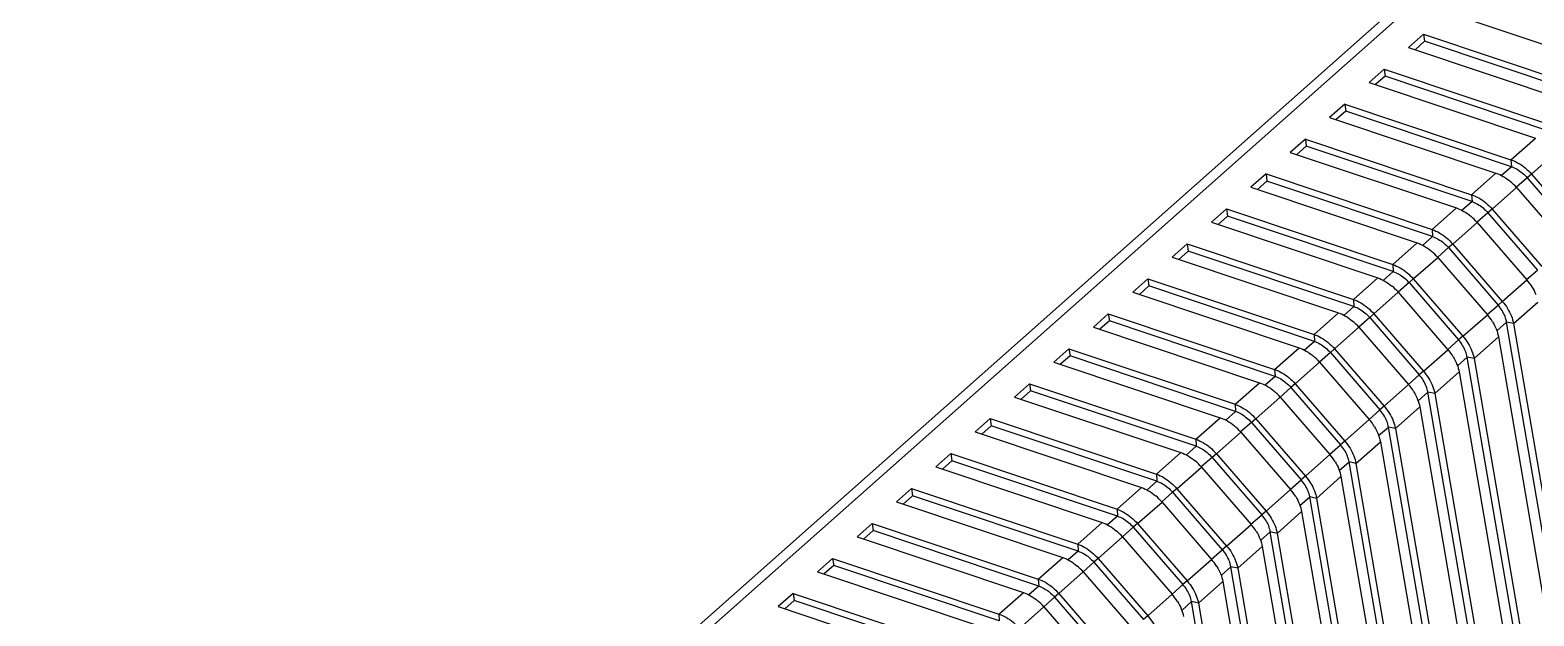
# Model space of a CAD drawing. Header units: millimetres. Extents: x 2015 to 2819, y -1311 to -752.
# Drawn here: x 2413.1 to 2493.6, y -1125.4 to -1094.1 of the extents above; entities that cross this region are included whole.
import ezdxf

# ---------------------------------------------------------------- set-up
doc = ezdxf.new("R2010")
doc.units = ezdxf.units.MM
doc.layers.add('06___PRT_ALL_SURFS', color=7, linetype='Continuous')

# ---------------------------------------------------------------- blocks, each defined once
blk = doc.blocks.new('*u43')
at = {"layer": '06___PRT_ALL_SURFS', "color": 7, "linetype": 'Continuous'}
for p, q in [((153.77, 122.39), (45.25, 26.16)), ((154.95, 122.5), (46.01, 25.91)), ((150.37, 115.54), (162.69, 111.42)), ((148.56, 113.94), (147.45, 112.95)), ((148.56, 113.94), (148.63, 113.41)), ((148.56, 113.94), (160.88, 109.81)), ((147.45, 112.95), (159.77, 108.83)), ((148.63, 113.41), (147.93, 112.79)), ((160.92, 109.3), (148.63, 113.41)), ((145.64, 111.35), (144.52, 110.36)), ((145.71, 110.82), (145.01, 110.2)), ((145.64, 111.35), (145.71, 110.82)), ((145.64, 111.35), (157.96, 107.22)), ((158, 106.71), (145.71, 110.82)), ((144.52, 110.36), (156.85, 106.24)), ((142.72, 108.76), (141.6, 107.77)), ((142.79, 108.23), (142.09, 107.61)), ((142.72, 108.76), (155.04, 104.63)), ((142.72, 108.76), (142.79, 108.23)), ((155.08, 104.12), (142.79, 108.23)), ((141.6, 107.77), (153.93, 103.65)), ((139.8, 106.17), (138.68, 105.18)), ((139.8, 106.17), (152.12, 102.04)), ((139.8, 106.17), (139.87, 105.64)), ((155.04, 104.63), (156.85, 106.24)), ((138.68, 105.18), (151.01, 101.06)), ((139.87, 105.64), (139.17, 105.02)), ((152.16, 101.53), (139.87, 105.64)), ((156.57, 103.56), (158.37, 105.17)), ((155.08, 104.12), (154.33, 103.46)), ((155.04, 104.63), (155.08, 104.12)), ((136.88, 103.58), (135.76, 102.59)), ((135.76, 102.59), (148.09, 98.47)), ((136.95, 103.05), (136.25, 102.43)), ((136.88, 103.58), (149.2, 99.46)), ((136.88, 103.58), (136.95, 103.05)), ((149.23, 98.94), (136.95, 103.05)), ((152.12, 102.04), (153.93, 103.65)), ((153.65, 100.97), (155.45, 102.58)), ((156.25, 103.3), (155.45, 102.59)), ((155.45, 102.58), (159.13, 98.33)), ((156.57, 103.56), (156.25, 103.3)), ((156.25, 103.3), (159.92, 99.05)), ((156.57, 103.56), (160.24, 99.32)), ((152.16, 101.53), (151.41, 100.87)), ((152.12, 102.04), (152.16, 101.53)), ((133.96, 100.99), (132.84, 100)), ((134.03, 100.46), (133.33, 99.84)), ((133.96, 100.99), (134.03, 100.46)), ((133.96, 100.99), (146.28, 96.87)), ((146.31, 96.35), (134.03, 100.46)), ((149.2, 99.46), (151.01, 101.06)), ((153.33, 100.71), (152.53, 100)), ((153.65, 100.97), (153.33, 100.71)), ((153.33, 100.71), (157, 96.46)), ((153.65, 100.97), (157.32, 96.73)), ((132.84, 100), (145.17, 95.88)), ((149.2, 99.46), (149.23, 98.94)), ((150.73, 98.38), (152.53, 99.99)), ((152.53, 99.99), (156.21, 95.74)), ((131.04, 98.4), (129.92, 97.41)), ((131.04, 98.4), (131.11, 97.87)), ((131.04, 98.4), (143.36, 94.28)), ((146.28, 96.87), (148.09, 98.47)), ((149.23, 98.94), (148.49, 98.28)), ((150.41, 98.12), (149.61, 97.41)), ((150.73, 98.38), (150.41, 98.12)), ((150.41, 98.12), (154.08, 93.87)), ((150.73, 98.38), (154.4, 94.14)), ((129.92, 97.41), (142.25, 93.29)), ((131.11, 97.87), (130.41, 97.25)), ((143.39, 93.76), (131.11, 97.87)), ((147.8, 95.8), (149.61, 97.4)), ((149.61, 97.4), (153.29, 93.15)), ((146.31, 96.35), (145.57, 95.69)), ((146.28, 96.87), (146.31, 96.35)), ((156.2, 95.75), (157, 96.46)), ((128.12, 95.81), (127, 94.82)), ((127, 94.82), (139.33, 90.7)), ((128.19, 95.28), (127.49, 94.66)), ((128.12, 95.81), (140.44, 91.69)), ((128.12, 95.81), (128.19, 95.28)), ((140.47, 91.17), (128.19, 95.28)), ((143.36, 94.28), (145.17, 95.88)), ((144.88, 93.21), (146.69, 94.81)), ((147.49, 95.53), (146.68, 94.82)), ((146.69, 94.81), (150.37, 90.56)), ((147.8, 95.8), (147.49, 95.53)), ((147.49, 95.53), (151.16, 91.28)), ((147.8, 95.8), (151.48, 91.55)), ((154.4, 94.14), (156.21, 95.74)), ((143.39, 93.76), (142.65, 93.1)), ((143.36, 94.28), (143.39, 93.76)), ((153.28, 93.16), (154.08, 93.87)), ((154.4, 94.14), (154.08, 93.87)), ((155.23, 92.49), (157.04, 94.09)), ((125.19, 93.22), (124.08, 92.23)), ((125.27, 92.69), (124.57, 92.07)), ((125.19, 93.22), (137.52, 89.1)), ((125.19, 93.22), (125.27, 92.69)), ((137.55, 88.58), (125.27, 92.69)), ((140.44, 91.69), (142.25, 93.29)), ((144.57, 92.94), (143.76, 92.23)), ((144.88, 93.21), (144.57, 92.94)), ((144.57, 92.94), (148.24, 88.69)), ((144.88, 93.21), (148.56, 88.96)), ((151.48, 91.55), (153.29, 93.15)), ((153.99, 91.95), (154.72, 92.6)), ((155.23, 92.49), (154.72, 92.6)), ((159.12, 66.9), (154.72, 92.6)), ((124.08, 92.23), (136.41, 88.11)), ((140.44, 91.69), (140.47, 91.17)), ((141.96, 90.62), (143.77, 92.22)), ((143.77, 92.22), (147.45, 87.97)), ((151.48, 91.55), (151.16, 91.28)), ((152.31, 89.9), (154.12, 91.5)), ((154.12, 91.5), (158.52, 65.78)), ((155.23, 92.49), (159.63, 66.77)), ((122.27, 90.63), (121.16, 89.64)), ((122.27, 90.63), (134.6, 86.51)), ((122.27, 90.63), (122.35, 90.1)), ((137.52, 89.1), (139.33, 90.7)), ((140.47, 91.17), (139.73, 90.52)), ((141.65, 90.35), (140.84, 89.64)), ((141.96, 90.62), (141.65, 90.35)), ((141.65, 90.35), (145.32, 86.1)), ((141.96, 90.62), (145.64, 86.37)), ((148.56, 88.96), (150.37, 90.56)), ((150.36, 90.57), (151.16, 91.28)), ((121.16, 89.64), (133.49, 85.52)), ((122.35, 90.1), (121.65, 89.48)), ((134.63, 85.99), (122.35, 90.1)), ((139.04, 88.03), (140.85, 89.63)), ((140.85, 89.63), (144.53, 85.38)), ((151.07, 89.37), (151.8, 90.01)), ((152.31, 89.9), (151.8, 90.01)), ((156.2, 64.31), (151.8, 90.01)), ((152.31, 89.9), (156.71, 64.18)), ((134.6, 86.51), (136.41, 88.11)), ((137.55, 88.58), (136.81, 87.93)), ((137.52, 89.1), (137.55, 88.58)), ((147.44, 87.98), (148.24, 88.69)), ((148.56, 88.96), (148.24, 88.69)), ((149.39, 87.31), (151.2, 88.91)), ((151.2, 88.91), (155.6, 63.19)), ((119.35, 88.04), (118.24, 87.05)), ((118.24, 87.05), (130.57, 82.93)), ((119.43, 87.51), (118.73, 86.89)), ((119.35, 88.04), (119.43, 87.51)), ((119.35, 88.04), (131.68, 83.92)), ((131.71, 83.4), (119.43, 87.51)), ((136.12, 85.44), (137.93, 87.04)), ((138.73, 87.76), (137.92, 87.05)), ((137.93, 87.04), (141.61, 82.79)), ((139.04, 88.03), (138.73, 87.76)), ((138.73, 87.76), (142.4, 83.51)), ((139.04, 88.03), (142.72, 83.78)), ((145.64, 86.37), (147.45, 87.97)), ((148.15, 86.78), (148.88, 87.42)), ((149.39, 87.31), (148.88, 87.42)), ((153.28, 61.72), (148.88, 87.42)), ((149.39, 87.31), (153.79, 61.59)), ((134.63, 85.99), (133.89, 85.34)), ((134.6, 86.51), (134.63, 85.99)), ((144.52, 85.39), (145.32, 86.1)), ((145.64, 86.37), (145.32, 86.1)), ((146.47, 84.72), (148.28, 86.32)), ((148.28, 86.32), (152.68, 60.6)), ((116.43, 85.45), (115.32, 84.46)), ((116.51, 84.92), (115.81, 84.3)), ((116.43, 85.45), (116.51, 84.92)), ((116.43, 85.45), (128.76, 81.33)), ((128.79, 80.81), (116.51, 84.92)), ((131.68, 83.92), (133.49, 85.52)), ((135.8, 85.17), (135, 84.46)), ((136.12, 85.44), (135.8, 85.17)), ((135.8, 85.17), (139.48, 80.92)), ((136.12, 85.44), (139.8, 81.19)), ((142.72, 83.78), (144.53, 85.38)), ((145.23, 84.19), (145.96, 84.83)), ((146.47, 84.72), (145.96, 84.83)), ((150.36, 59.13), (145.96, 84.83)), ((115.32, 84.46), (127.65, 80.34)), ((131.68, 83.92), (131.71, 83.4)), ((133.2, 82.85), (135.01, 84.45)), ((135.01, 84.45), (138.69, 80.2)), ((142.72, 83.78), (142.4, 83.51)), ((143.55, 82.13), (145.36, 83.73)), ((145.36, 83.73), (149.76, 58.01)), ((146.47, 84.72), (150.87, 59)), ((113.51, 82.86), (112.4, 81.87)), ((113.51, 82.86), (125.84, 78.74)), ((113.51, 82.86), (113.59, 82.33)), ((128.76, 81.33), (130.57, 82.93)), ((131.71, 83.4), (130.97, 82.75)), ((132.88, 82.58), (132.08, 81.87)), ((133.2, 82.85), (132.88, 82.58)), ((132.88, 82.58), (136.56, 78.33)), ((133.2, 82.85), (136.88, 78.6)), ((139.8, 81.19), (141.61, 82.79)), ((141.6, 82.8), (142.4, 83.51)), ((112.4, 81.87), (124.73, 77.75)), ((113.59, 82.33), (112.89, 81.71)), ((125.87, 78.22), (113.59, 82.33)), ((130.28, 80.26), (132.09, 81.86)), ((132.09, 81.86), (135.77, 77.61)), ((142.31, 81.6), (143.04, 82.24)), ((143.55, 82.13), (143.04, 82.24)), ((147.44, 56.54), (143.04, 82.24)), ((143.55, 82.13), (147.95, 56.41)), ((125.84, 78.74), (127.65, 80.34)), ((128.79, 80.81), (128.05, 80.16)), ((128.76, 81.33), (128.79, 80.81)), ((138.68, 80.21), (139.48, 80.92)), ((139.8, 81.19), (139.48, 80.92)), ((140.63, 79.54), (142.44, 81.15)), ((142.44, 81.15), (146.84, 55.42)), ((110.59, 80.27), (109.48, 79.29)), ((109.48, 79.29), (121.81, 75.16)), ((110.67, 79.74), (109.97, 79.12)), ((110.59, 80.27), (122.92, 76.15)), ((110.59, 80.27), (110.67, 79.74)), ((122.95, 75.63), (110.67, 79.74)), ((127.36, 77.67), (129.17, 79.27)), ((129.96, 79.99), (129.16, 79.28)), ((129.17, 79.27), (132.85, 75.02)), ((130.28, 80.26), (129.96, 79.99)), ((129.96, 79.99), (133.64, 75.74)), ((130.28, 80.26), (133.96, 76.01)), ((136.88, 78.6), (138.69, 80.2)), ((139.39, 79.01), (140.12, 79.66)), ((140.63, 79.54), (140.12, 79.66)), ((144.52, 53.95), (140.12, 79.66)), ((140.63, 79.54), (145.03, 53.82)), ((125.87, 78.22), (125.13, 77.57)), ((125.84, 78.74), (125.87, 78.22)), ((135.76, 77.62), (136.56, 78.33)), ((136.88, 78.6), (136.56, 78.33)), ((137.71, 76.95), (139.52, 78.56)), ((139.52, 78.56), (143.92, 52.83)), ((107.67, 77.68), (106.56, 76.7)), ((107.75, 77.15), (107.05, 76.53)), ((107.67, 77.68), (107.75, 77.15)), ((107.67, 77.68), (120, 73.56)), ((120.03, 73.04), (107.75, 77.15)), ((122.92, 76.15), (124.73, 77.75)), ((127.04, 77.4), (126.24, 76.69)), ((127.36, 77.67), (127.04, 77.4)), ((127.04, 77.4), (130.72, 73.15)), ((127.36, 77.67), (131.04, 73.42)), ((133.96, 76.01), (135.77, 77.61)), ((136.47, 76.42), (137.2, 77.07)), ((137.71, 76.95), (137.2, 77.07)), ((141.6, 51.36), (137.2, 77.07)), ((137.71, 76.95), (142.11, 51.23)), ((106.56, 76.7), (118.89, 72.57)), ((122.92, 76.15), (122.95, 75.63)), ((124.44, 75.08), (126.25, 76.68)), ((126.25, 76.68), (129.93, 72.44)), ((133.96, 76.01), (133.64, 75.74)), ((134.79, 74.36), (136.6, 75.97)), ((136.6, 75.97), (141, 50.24)), ((104.75, 75.09), (103.64, 74.11)), ((104.75, 75.09), (104.83, 74.56)), ((104.75, 75.09), (117.08, 70.97)), ((120, 73.56), (121.81, 75.16)), ((122.95, 75.63), (122.21, 74.98)), ((124.12, 74.81), (123.32, 74.1)), ((124.44, 75.08), (124.12, 74.81)), ((124.12, 74.81), (127.8, 70.56)), ((124.44, 75.08), (128.12, 70.83)), ((131.04, 73.42), (132.85, 75.02)), ((132.84, 75.03), (133.64, 75.74)), ((103.64, 74.11), (115.97, 69.98)), ((104.83, 74.56), (104.13, 73.94)), ((117.11, 70.46), (104.83, 74.56)), ((121.52, 72.49), (123.33, 74.09)), ((123.33, 74.09), (127.01, 69.85)), ((133.55, 73.83), (134.28, 74.48)), ((134.79, 74.36), (134.28, 74.48)), ((138.67, 48.77), (134.28, 74.48)), ((134.79, 74.36), (139.19, 48.64)), ((101.83, 72.5), (100.72, 71.52)), ((101.83, 72.5), (114.16, 68.38)), ((101.83, 72.5), (101.91, 71.97)), ((117.08, 70.97), (118.89, 72.57)), ((120.03, 73.04), (119.29, 72.39)), ((120, 73.56), (120.03, 73.04)), ((121.52, 72.49), (121.2, 72.22)), ((121.52, 72.49), (125.2, 68.24)), ((129.92, 72.44), (130.72, 73.15)), ((131.04, 73.42), (130.72, 73.15)), ((131.87, 71.77), (133.68, 73.38)), ((133.68, 73.38), (138.08, 47.65)), ((100.72, 71.52), (113.04, 67.39)), ((101.91, 71.97), (101.21, 71.35)), ((114.19, 67.87), (101.91, 71.97)), ((118.6, 69.9), (120.41, 71.5)), ((121.2, 72.22), (120.4, 71.51)), ((120.41, 71.5), (124.09, 67.26)), ((121.2, 72.22), (124.88, 67.98)), ((128.12, 70.83), (129.93, 72.44)), ((130.63, 71.24), (131.36, 71.89)), ((131.87, 71.77), (131.36, 71.89)), ((135.75, 46.18), (131.36, 71.89)), ((131.87, 71.77), (136.27, 46.05)), ((117.08, 70.97), (117.11, 70.46)), ((128.12, 70.83), (127.8, 70.56))]:
    blk.add_line(p, q, dxfattribs=at)
for centre, radius, start, end in [((152.35, 99.89), 4.1, 40.8539, 50.0484), ((149.43, 97.3), 4.1, 40.8539, 50.0484), ((146.51, 94.71), 4.1, 40.8539, 50.0484), ((143.59, 92.13), 4.1, 40.8539, 50.0484), ((153.14, 93.08), 4.07, 31.6802, 40.9289), ((140.67, 89.54), 4.1, 40.8539, 50.0484), ((150.22, 90.49), 4.07, 31.6802, 40.9289), ((147.3, 87.9), 4.07, 31.6802, 40.9289), ((137.75, 86.95), 4.1, 40.8539, 50.0484), ((134.83, 84.36), 4.1, 40.8539, 50.0484), ((144.38, 85.31), 4.07, 31.6802, 40.9289), ((131.91, 81.77), 4.1, 40.8539, 50.0484), ((141.46, 82.72), 4.07, 31.6802, 40.9289), ((138.54, 80.13), 4.07, 31.6802, 40.9289), ((128.99, 79.18), 4.1, 40.8539, 50.0484), ((126.07, 76.59), 4.1, 40.8539, 50.0484), ((135.62, 77.54), 4.07, 31.6802, 40.9289), ((123.15, 74), 4.1, 40.8539, 50.0484), ((132.69, 74.95), 4.07, 31.6802, 40.9289), ((129.77, 72.36), 4.07, 31.6802, 40.9289), ((120.23, 71.41), 4.1, 40.8539, 50.0484), ((117.31, 68.82), 4.1, 40.8539, 50.0484), ((126.85, 69.77), 4.07, 31.6802, 40.9289)]:
    blk.add_arc(centre, radius, start, end, dxfattribs=at)
for points, start_tangent, end_tangent in [([(155.04, 104.63), (155.58, 104.39), (156.1, 104.03), (156.57, 103.56)], (0.948352, -0.31722), (0.654537, -0.75603)), ([(155.08, 104.12), (155.49, 103.93), (155.89, 103.65), (156.25, 103.3)], (0.948352, -0.31722), (0.654537, -0.75603)), ([(153.93, 103.65), (154.47, 103.4)], (0.948352, -0.31722), (0.866099, -0.499873)), ([(154.47, 103.4), (154.98, 103.04)], (0.866099, -0.499873), (0.767028, -0.641613)), ([(152.12, 102.04), (152.66, 101.8), (153.18, 101.44), (153.65, 100.97)], (0.948352, -0.31722), (0.654537, -0.75603)), ([(152.16, 101.53), (152.57, 101.34), (152.97, 101.06), (153.33, 100.71)], (0.948352, -0.31722), (0.654537, -0.75603)), ([(151.01, 101.06), (151.55, 100.81)], (0.948352, -0.31722), (0.866099, -0.499873)), ([(151.55, 100.81), (152.06, 100.45)], (0.866099, -0.499873), (0.767028, -0.641613)), ([(149.2, 99.46), (149.74, 99.21), (150.26, 98.85), (150.73, 98.38)], (0.948352, -0.31722), (0.654537, -0.75603)), ([(148.09, 98.47), (148.63, 98.22)], (0.948352, -0.31722), (0.866099, -0.499873)), ([(148.63, 98.22), (149.14, 97.86)], (0.866099, -0.499873), (0.767028, -0.641613)), ([(149.23, 98.94), (149.65, 98.75), (150.05, 98.47), (150.41, 98.12)], (0.948352, -0.31722), (0.654537, -0.75603)), ([(146.28, 96.87), (146.82, 96.62), (147.34, 96.26), (147.8, 95.8)], (0.948352, -0.31722), (0.654537, -0.75603)), ([(146.31, 96.35), (146.73, 96.16), (147.13, 95.88), (147.49, 95.53)], (0.948352, -0.31722), (0.654537, -0.75603)), ([(145.17, 95.88), (145.7, 95.63)], (0.948352, -0.31722), (0.866099, -0.499873)), ([(145.7, 95.63), (146.22, 95.27)], (0.866099, -0.499873), (0.767028, -0.641613)), ([(156.6, 95.21), (156.88, 94.65)], (0.524389, -0.851479), (0.36701, -0.930217)), ([(143.36, 94.28), (143.9, 94.03), (144.42, 93.67), (144.88, 93.21)], (0.948352, -0.31722), (0.654537, -0.75603)), ([(143.39, 93.76), (143.81, 93.57), (144.21, 93.29), (144.57, 92.94)], (0.948352, -0.31722), (0.654537, -0.75603)), ([(154.72, 92.6), (154.6, 93.03), (154.38, 93.46), (154.08, 93.87)], (-0.168576, 0.985689), (-0.654537, 0.75603)), ([(154.4, 94.14), (154.79, 93.61), (155.07, 93.05), (155.23, 92.49)], (0.654537, -0.75603), (0.168576, -0.985689)), ([(142.25, 93.29), (142.78, 93.05)], (0.948352, -0.31722), (0.866099, -0.499873)), ([(142.78, 93.05), (143.3, 92.68)], (0.866099, -0.499873), (0.767028, -0.641613)), ([(153.68, 92.62), (153.96, 92.06)], (0.524389, -0.851479), (0.36701, -0.930217)), ([(140.44, 91.69), (140.98, 91.44), (141.5, 91.08), (141.96, 90.62)], (0.948352, -0.31722), (0.654537, -0.75603)), ([(151.48, 91.55), (151.87, 91.02), (152.15, 90.46), (152.31, 89.9)], (0.654537, -0.75603), (0.168576, -0.985689)), ([(153.96, 92.06), (154.12, 91.5)], (0.36701, -0.930217), (0.168576, -0.985689)), ([(139.33, 90.7), (139.86, 90.46)], (0.948352, -0.31722), (0.866099, -0.499873)), ([(139.86, 90.46), (140.38, 90.09)], (0.866099, -0.499873), (0.767028, -0.641613)), ([(140.47, 91.17), (140.89, 90.98), (141.28, 90.7), (141.65, 90.35)], (0.948352, -0.31722), (0.654537, -0.75603)), ([(151.8, 90.01), (151.68, 90.44), (151.46, 90.87), (151.16, 91.28)], (-0.168576, 0.985689), (-0.654537, 0.75603)), ([(150.76, 90.03), (151.04, 89.47)], (0.524389, -0.851479), (0.36701, -0.930217)), ([(151.04, 89.47), (151.2, 88.91)], (0.36701, -0.930217), (0.168576, -0.985689)), ([(136.41, 88.11), (136.94, 87.87)], (0.948352, -0.31722), (0.866099, -0.499873)), ([(137.52, 89.1), (138.06, 88.85), (138.58, 88.49), (139.04, 88.03)], (0.948352, -0.31722), (0.654537, -0.75603)), ([(137.55, 88.58), (137.97, 88.39), (138.36, 88.11), (138.73, 87.76)], (0.948352, -0.31722), (0.654537, -0.75603)), ([(148.88, 87.42), (148.76, 87.85), (148.54, 88.29), (148.24, 88.69)], (-0.168576, 0.985689), (-0.654537, 0.75603)), ([(148.56, 88.96), (148.95, 88.43), (149.23, 87.87), (149.39, 87.31)], (0.654537, -0.75603), (0.168576, -0.985689)), ([(136.94, 87.87), (137.46, 87.5)], (0.866099, -0.499873), (0.767028, -0.641613)), ([(147.84, 87.44), (148.12, 86.88)], (0.524389, -0.851479), (0.36701, -0.930217)), ([(134.6, 86.51), (135.14, 86.26), (135.65, 85.9), (136.12, 85.44)], (0.948352, -0.31722), (0.654537, -0.75603)), ([(134.63, 85.99), (135.05, 85.8), (135.44, 85.52), (135.8, 85.17)], (0.948352, -0.31722), (0.654537, -0.75603)), ([(145.96, 84.83), (145.84, 85.26), (145.62, 85.7), (145.32, 86.1)], (-0.168576, 0.985689), (-0.654537, 0.75603)), ([(145.64, 86.37), (146.03, 85.84), (146.31, 85.28), (146.47, 84.72)], (0.654537, -0.75603), (0.168576, -0.985689)), ([(148.12, 86.88), (148.28, 86.32)], (0.36701, -0.930217), (0.168576, -0.985689)), ([(133.49, 85.52), (134.02, 85.28)], (0.948352, -0.31722), (0.866099, -0.499873)), ([(134.02, 85.28), (134.54, 84.91)], (0.866099, -0.499873), (0.767028, -0.641613)), ([(144.92, 84.85), (145.2, 84.29)], (0.524389, -0.851479), (0.36701, -0.930217)), ([(131.68, 83.92), (132.22, 83.67), (132.73, 83.31), (133.2, 82.85)], (0.948352, -0.31722), (0.654537, -0.75603)), ([(142.72, 83.78), (143.11, 83.25), (143.39, 82.69), (143.55, 82.13)], (0.654537, -0.75603), (0.168576, -0.985689)), ([(145.2, 84.29), (145.36, 83.73)], (0.36701, -0.930217), (0.168576, -0.985689)), ([(130.57, 82.93), (131.1, 82.69)], (0.948352, -0.31722), (0.866099, -0.499873)), ([(131.1, 82.69), (131.62, 82.32)], (0.866099, -0.499873), (0.767028, -0.641613)), ([(131.71, 83.4), (132.12, 83.22), (132.52, 82.93), (132.88, 82.58)], (0.948352, -0.31722), (0.654537, -0.75603)), ([(143.04, 82.24), (142.92, 82.67), (142.7, 83.11), (142.4, 83.51)], (-0.168576, 0.985689), (-0.654537, 0.75603)), ([(142, 82.26), (142.28, 81.7)], (0.524389, -0.851479), (0.36701, -0.930217)), ([(142.28, 81.7), (142.44, 81.15)], (0.36701, -0.930217), (0.168576, -0.985689)), ([(127.65, 80.34), (128.18, 80.1)], (0.948352, -0.31722), (0.866099, -0.499873)), ([(128.76, 81.33), (129.3, 81.08), (129.81, 80.72), (130.28, 80.26)], (0.948352, -0.31722), (0.654537, -0.75603)), ([(128.79, 80.81), (129.2, 80.63), (129.6, 80.35), (129.96, 79.99)], (0.948352, -0.31722), (0.654537, -0.75603)), ([(140.12, 79.66), (140, 80.08), (139.78, 80.52), (139.48, 80.92)], (-0.168576, 0.985689), (-0.654537, 0.75603)), ([(139.8, 81.19), (140.19, 80.66), (140.47, 80.1), (140.63, 79.54)], (0.654537, -0.75603), (0.168576, -0.985689)), ([(128.18, 80.1), (128.7, 79.73)], (0.866099, -0.499873), (0.767028, -0.641613)), ([(139.08, 79.68), (139.36, 79.11)], (0.524389, -0.851479), (0.36701, -0.930217)), ([(125.84, 78.74), (126.37, 78.49), (126.89, 78.13), (127.36, 77.67)], (0.948352, -0.31722), (0.654537, -0.75603)), ([(125.87, 78.22), (126.28, 78.04), (126.68, 77.76), (127.04, 77.4)], (0.948352, -0.31722), (0.654537, -0.75603)), ([(137.2, 77.07), (137.08, 77.5), (136.86, 77.93), (136.56, 78.33)], (-0.168576, 0.985689), (-0.654537, 0.75603)), ([(136.88, 78.6), (137.27, 78.07), (137.55, 77.51), (137.71, 76.95)], (0.654537, -0.75603), (0.168576, -0.985689)), ([(139.36, 79.11), (139.52, 78.56)], (0.36701, -0.930217), (0.168576, -0.985689)), ([(124.73, 77.75), (125.26, 77.51)], (0.948352, -0.31722), (0.866099, -0.499873)), ([(125.26, 77.51), (125.78, 77.14)], (0.866099, -0.499873), (0.767028, -0.641613)), ([(136.16, 77.09), (136.44, 76.52)], (0.524389, -0.851479), (0.36701, -0.930217)), ([(122.92, 76.15), (123.45, 75.9), (123.97, 75.54), (124.44, 75.08)], (0.948352, -0.31722), (0.654537, -0.75603)), ([(133.96, 76.01), (134.35, 75.48), (134.63, 74.92), (134.79, 74.36)], (0.654537, -0.75603), (0.168576, -0.985689)), ([(136.44, 76.52), (136.6, 75.97)], (0.36701, -0.930217), (0.168576, -0.985689)), ([(121.81, 75.16), (122.34, 74.92)], (0.948352, -0.31722), (0.866099, -0.499873)), ([(122.34, 74.92), (122.86, 74.55)], (0.866099, -0.499873), (0.767028, -0.641613)), ([(122.95, 75.63), (123.36, 75.45), (123.76, 75.17), (124.12, 74.81)], (0.948352, -0.31722), (0.654537, -0.75603)), ([(134.28, 74.48), (134.16, 74.91), (133.94, 75.34), (133.64, 75.74)], (-0.168576, 0.985689), (-0.654537, 0.75603)), ([(133.23, 74.5), (133.52, 73.93)], (0.524389, -0.851479), (0.36701, -0.930217)), ([(133.52, 73.93), (133.68, 73.38)], (0.36701, -0.930217), (0.168576, -0.985689)), ([(118.89, 72.57), (119.42, 72.33)], (0.948352, -0.31722), (0.866099, -0.499873)), ([(120, 73.56), (120.53, 73.32), (121.05, 72.95), (121.52, 72.49)], (0.948352, -0.31722), (0.654537, -0.75603)), ([(120.03, 73.04), (120.44, 72.86), (120.84, 72.58), (121.2, 72.22)], (0.948352, -0.31722), (0.654537, -0.75603)), ([(131.36, 71.89), (131.24, 72.32), (131.02, 72.75), (130.72, 73.15)], (-0.168576, 0.985689), (-0.654537, 0.75603)), ([(131.04, 73.42), (131.43, 72.89), (131.71, 72.33), (131.87, 71.77)], (0.654537, -0.75603), (0.168576, -0.985689)), ([(119.42, 72.33), (119.94, 71.96)], (0.866099, -0.499873), (0.767028, -0.641613)), ([(130.31, 71.91), (130.6, 71.35)], (0.524389, -0.851479), (0.36701, -0.930217)), ([(117.08, 70.97), (117.61, 70.73), (118.13, 70.36), (118.6, 69.9)], (0.948352, -0.31722), (0.654537, -0.75603)), ([(128.12, 70.83), (128.51, 70.3), (128.79, 69.74), (128.95, 69.18)], (0.654537, -0.75603), (0.168576, -0.985689)), ([(130.6, 71.35), (130.76, 70.79)], (0.36701, -0.930217), (0.168576, -0.985689))]:
    blk.add_spline(points, degree=3, dxfattribs=dict(at, start_tangent=start_tangent, end_tangent=end_tangent))

msp = doc.modelspace()

# ---------------------------------------------------------------- block references
at = {"xscale": 0.7217100000000002, "yscale": 0.7217100000000002, "zscale": 0.7217100000000002}
msp.add_blockref('*u43', (2380.49, -1176.547), dxfattribs=at)

doc.saveas('drawing.dxf')
